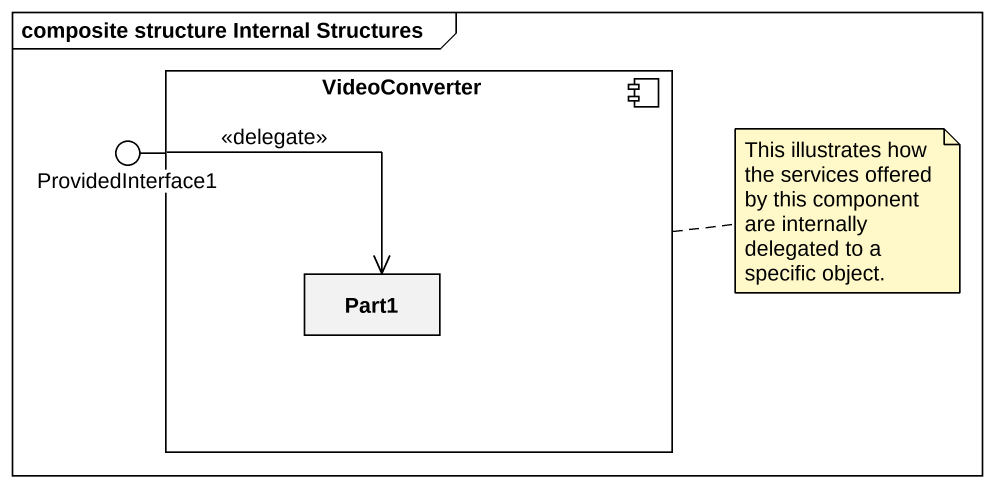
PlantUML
@startuml
mainframe composite structure Internal Structures
component VideoConverter {
  rectangle Part1
}
() ProvidedInterface1
VideoConverter -left- ProvidedInterface1
ProvidedInterface1 --> Part1 : <<delegate>>
note right of VideoConverter : This illustrates how the services offered by this component are internally delegated to a specific object.
@enduml
